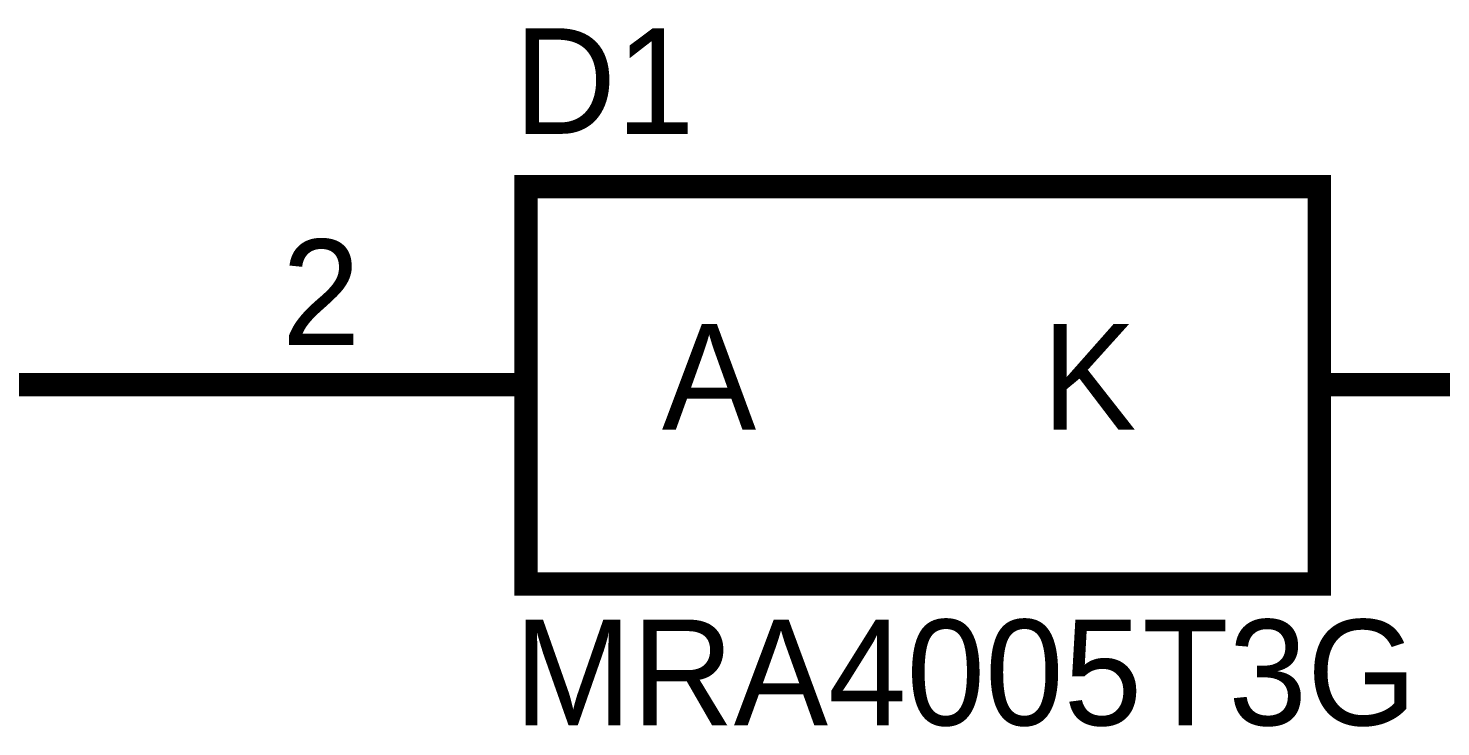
# Model space of a CAD drawing. Header units: inches. Extents: x 0 to 9.5, y -0.01 to 7.51.
# Drawn here: x 1.15 to 1.862, y 6.327 to 6.68 of the extents above; entities that cross this region are included whole.
import ezdxf

# ---------------------------------------------------------------- set-up
doc = ezdxf.new("R2010")
doc.units = ezdxf.units.IN
doc.header["$MEASUREMENT"] = 0
doc.layers.add('Sheet', color=255, linetype='Continuous')

msp = doc.modelspace()

# ---------------------------------------------------------------- linework, layer by layer
at = {"layer": 'Sheet'}
for points in [[(1.40117, 6.59979, 0.0118, 0.0118, 0), (1.80122, 6.59979, 0.0118, 0.0118, 0), (1.80122, 6.39937, 0.0118, 0.0118, 0), (1.40117, 6.39937, 0.0118, 0.0118, 0), (1.40117, 6.59979, 0.0118, 0.0118, 0)], [(1.40117, 6.59979, 0.0039, 0.0039, 0), (1.40117, 6.39937, 0.0039, 0.0039, 0), (1.80122, 6.39937, 0.0039, 0.0039, 0), (1.80122, 6.59979, 0.0039, 0.0039, 0), (1.40117, 6.59979, 0.0039, 0.0039, 0), (1.40117, 6.59979, 0.0039, 0.0039, 0)]]:
    msp.add_lwpolyline(points, format="xyseb", close=True, dxfattribs=at)
for points in [[(1.20148, 6.49991, 0.0118, 0.0118, 0), (1.00112, 6.49991, 0.0118, 0.0118, 0)], [(1.40117, 6.49991, 0.0118, 0.0118, 0), (1.20148, 6.49991, 0.0118, 0.0118, 0)], [(1.80122, 6.49991, 0.0118, 0.0118, 0), (2.00091, 6.49991, 0.0118, 0.0118, 0)]]:
    msp.add_lwpolyline(points, format="xyseb", dxfattribs=at)

# ---------------------------------------------------------------- texts
for s, height, p in [('D1', 0.053267, (1.39518, 6.62642)), ('2', 0.05327, (1.27803, 6.51989)), ('A', 0.05327, (1.46973, 6.47727)), ('K', 0.05327, (1.66143, 6.47727)), ('MRA4005T3G', 0.053267, (1.39518, 6.32812))]:
    msp.add_text(s, height=height, dxfattribs=at).set_placement(p)

doc.saveas('drawing.dxf')
